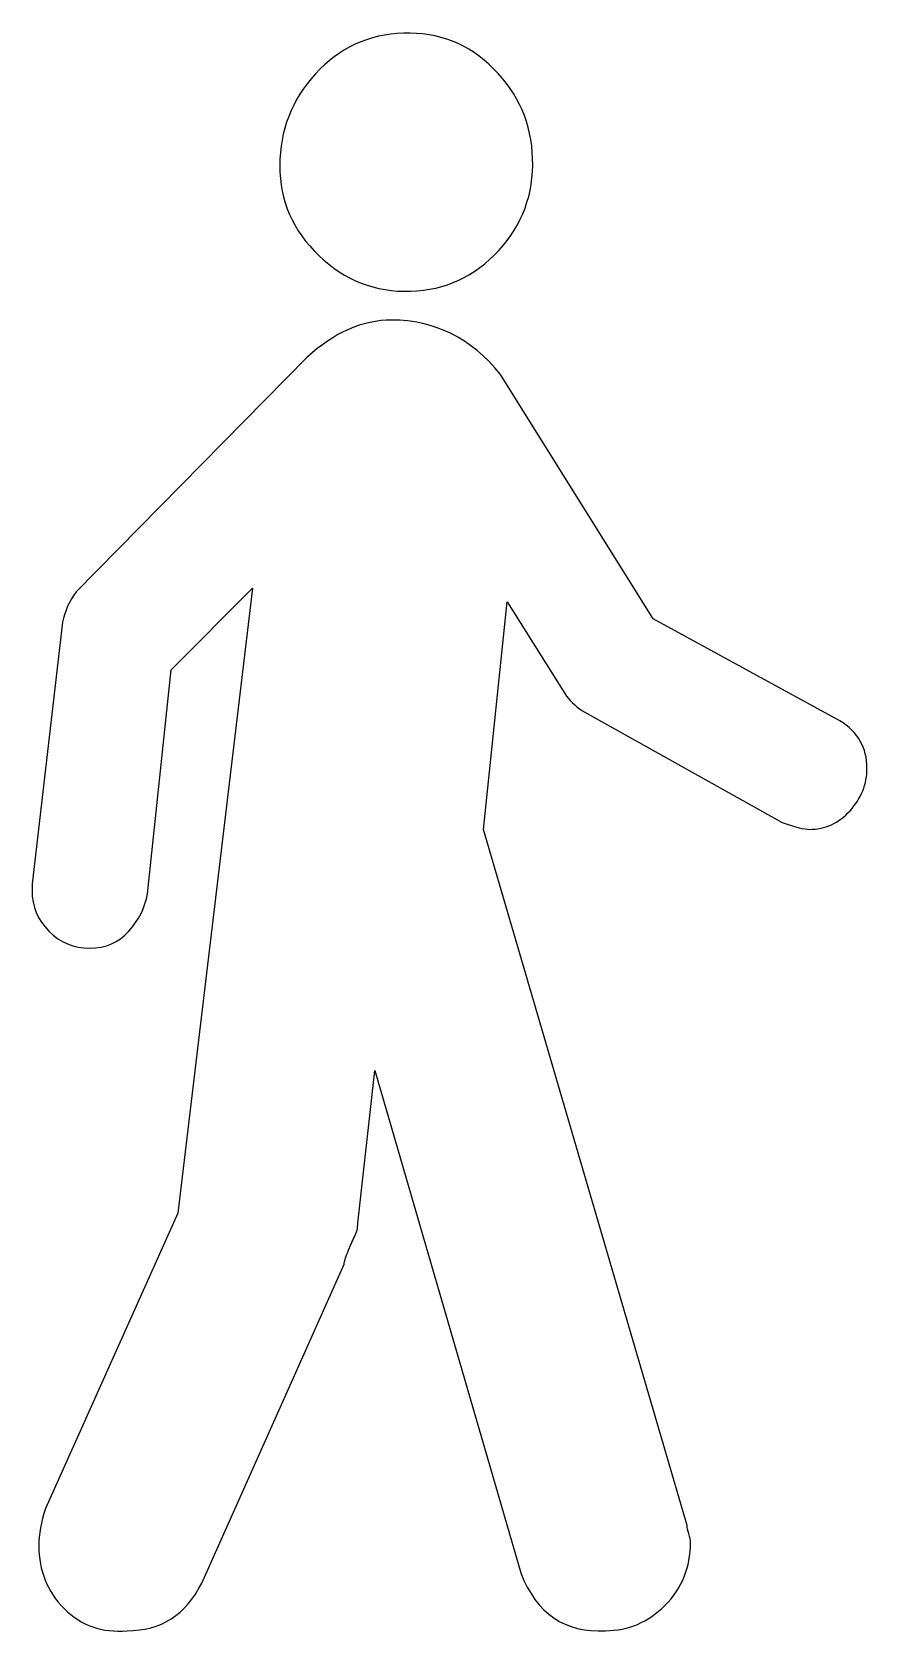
# Model space of a CAD drawing. Extents: x 56 to 240, y 363 to 717.
import ezdxf

# ---------------------------------------------------------------- set-up
doc = ezdxf.new("R2010")
doc.units = 0
doc.layers.add('Ebene_1', color=7, linetype='CONTINUOUS')

msp = doc.modelspace()

# ---------------------------------------------------------------- linework, layer by layer
at = {"layer": 'Ebene_1', "color": 7}
for points in [[(139.232153, 659.474331)], [(234.107152, 564.599332)]]:
    msp.add_lwpolyline(points, close=True, dxfattribs=at)
for points in [[(116.357153, 644.849331), (65.357154, 593.099332)], [(234.107152, 564.599332), (192.857152, 587.099332), (159.107153, 641.099332)], [(81.107154, 526.349333), (86.357154, 575.849332), (104.357153, 593.849332), (87.857154, 455.849334), (58.607154, 390.598585)], [(200.357152, 386.848585), (155.357153, 540.599333), (160.607153, 590.849332), (173.357152, 570.599332)], [(62.357154, 586.349332), (55.607154, 528.599333), (55.607154, 527.099333)], [(177.107152, 566.849332), (221.357152, 542.099333)], [(127.607153, 453.598584), (131.357153, 487.349333), (163.607153, 376.347085)], [(93.107154, 374.097085), (124.607153, 444.598584)]]:
    msp.add_lwpolyline(points, dxfattribs=at)
for points in [[(137.732153, 716.474331), (129.982403, 716.224581), (123.482153, 713.224581), (118.232153, 707.474331)], [(157.607153, 708.599331), (152.107403, 714.099081), (145.481903, 716.724081), (137.732153, 716.474331)], [(118.232153, 707.474331), (112.982153, 701.724081), (110.357153, 694.974081), (110.357153, 687.224331)], [(166.232153, 688.724331), (165.982403, 696.475581), (163.106903, 703.100331), (157.607153, 708.599331)], [(110.357153, 687.224331), (110.357153, 679.474581), (113.231903, 672.849081), (118.982153, 667.349331)], [(158.732153, 668.474331), (163.982153, 674.224581), (166.481903, 680.974581), (166.232153, 688.724331)], [(139.232153, 659.474331), (146.981903, 659.724081), (153.482153, 662.724081), (158.732153, 668.474331)], [(118.982153, 667.349331), (124.732403, 661.849581), (131.482403, 659.224581), (139.232153, 659.474331)], [(135.107153, 653.099331), (128.606903, 653.099331), (122.357153, 650.349081), (116.357153, 644.849331)], [(159.107153, 641.099332), (152.606903, 649.099581), (144.607403, 653.099331), (135.107153, 653.099331)], [(65.357154, 593.099332), (63.857154, 591.099082), (62.857404, 588.849082), (62.357154, 586.349332)], [(173.357152, 570.599332), (174.356902, 569.099332), (175.607152, 567.849082), (177.107152, 566.849332)], [(240.107152, 554.099333), (240.107152, 558.599333), (238.106902, 562.099583), (234.107152, 564.599332)], [(236.357152, 544.724333), (238.856902, 547.475333), (240.107152, 550.599833), (240.107152, 554.099333)], [(227.357152, 540.599333), (230.857402, 540.599333), (233.857402, 541.974083), (236.357152, 544.724333)], [(221.357152, 542.099333), (224.357152, 541.099583), (226.357402, 540.599333), (227.357152, 540.599333)], [(55.607154, 527.099333), (55.607154, 523.599833), (56.857404, 520.599833), (59.357154, 518.099333)], [(76.982154, 518.099333), (79.232154, 520.599833), (80.606904, 523.349333), (81.107154, 526.349333)], [(59.357154, 518.099333), (61.856904, 515.600333), (64.856904, 514.349333), (68.357154, 514.349333)], [(68.357154, 514.349333), (71.857404, 514.349333), (74.732154, 515.600333), (76.982154, 518.099333)], [(126.857153, 450.598584), (127.357403, 451.599834), (127.607153, 452.601084), (127.607153, 453.598584)], [(125.357153, 447.223584), (125.858153, 448.476084), (126.358403, 449.601084), (126.857153, 450.598584)], [(124.607153, 444.598584), (124.607153, 445.101084), (124.856903, 445.974834), (125.357153, 447.223584)], [(58.607154, 390.598585), (57.607404, 387.598585), (57.107154, 384.855085), (57.107154, 382.347085)], [(200.732152, 384.972085), (200.482402, 385.722085), (200.357152, 386.349085), (200.357152, 386.848585)], [(57.107154, 382.347085), (57.107154, 376.855585), (58.982154, 372.222085), (62.732154, 368.472085)], [(195.482152, 369.222085), (199.232152, 372.972085), (201.107152, 377.605585), (201.107152, 383.097085)], [(201.107152, 383.097085), (201.107152, 383.605585), (200.981902, 384.222085), (200.732152, 384.972085)], [(163.607153, 376.347085), (167.107403, 367.347085), (173.357152, 363.097585), (182.357152, 363.597085)], [(76.607154, 363.597085), (84.107154, 363.597085), (89.606904, 367.105585), (93.107154, 374.097085)], [(62.732154, 368.472085), (66.482154, 364.722085), (71.107404, 363.099085), (76.607154, 363.597085)], [(182.357152, 363.597085), (187.357402, 363.597085), (191.732152, 365.472085), (195.482152, 369.222085)]]:
    msp.add_open_spline(points, degree=3, dxfattribs=at)

doc.saveas('drawing.dxf')
